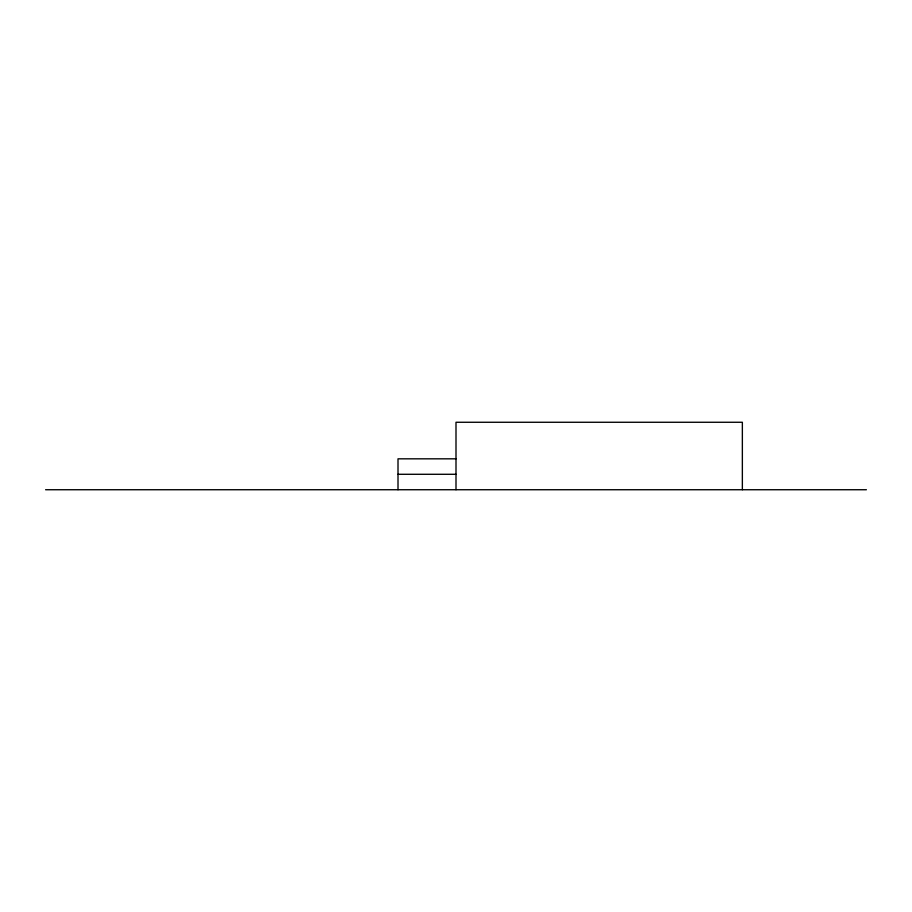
<?xml version="1.0" encoding="UTF-8"?>
<svg xmlns="http://www.w3.org/2000/svg" width="912" height="912" viewBox="0 0 912 912"><rect width="100%" height="100%" fill="white"/><g stroke="black" fill="none" stroke-linecap="round" stroke-linejoin="round"><path stroke-width="1.37" d="M456 458.827L398.008 458.827L398.008 489.733M398.008 474.286L456 474.286M45.6 489.733L866.4 489.733M742.357 489.733L742.357 422.267L456 422.267L456 489.733"/></g></svg>
